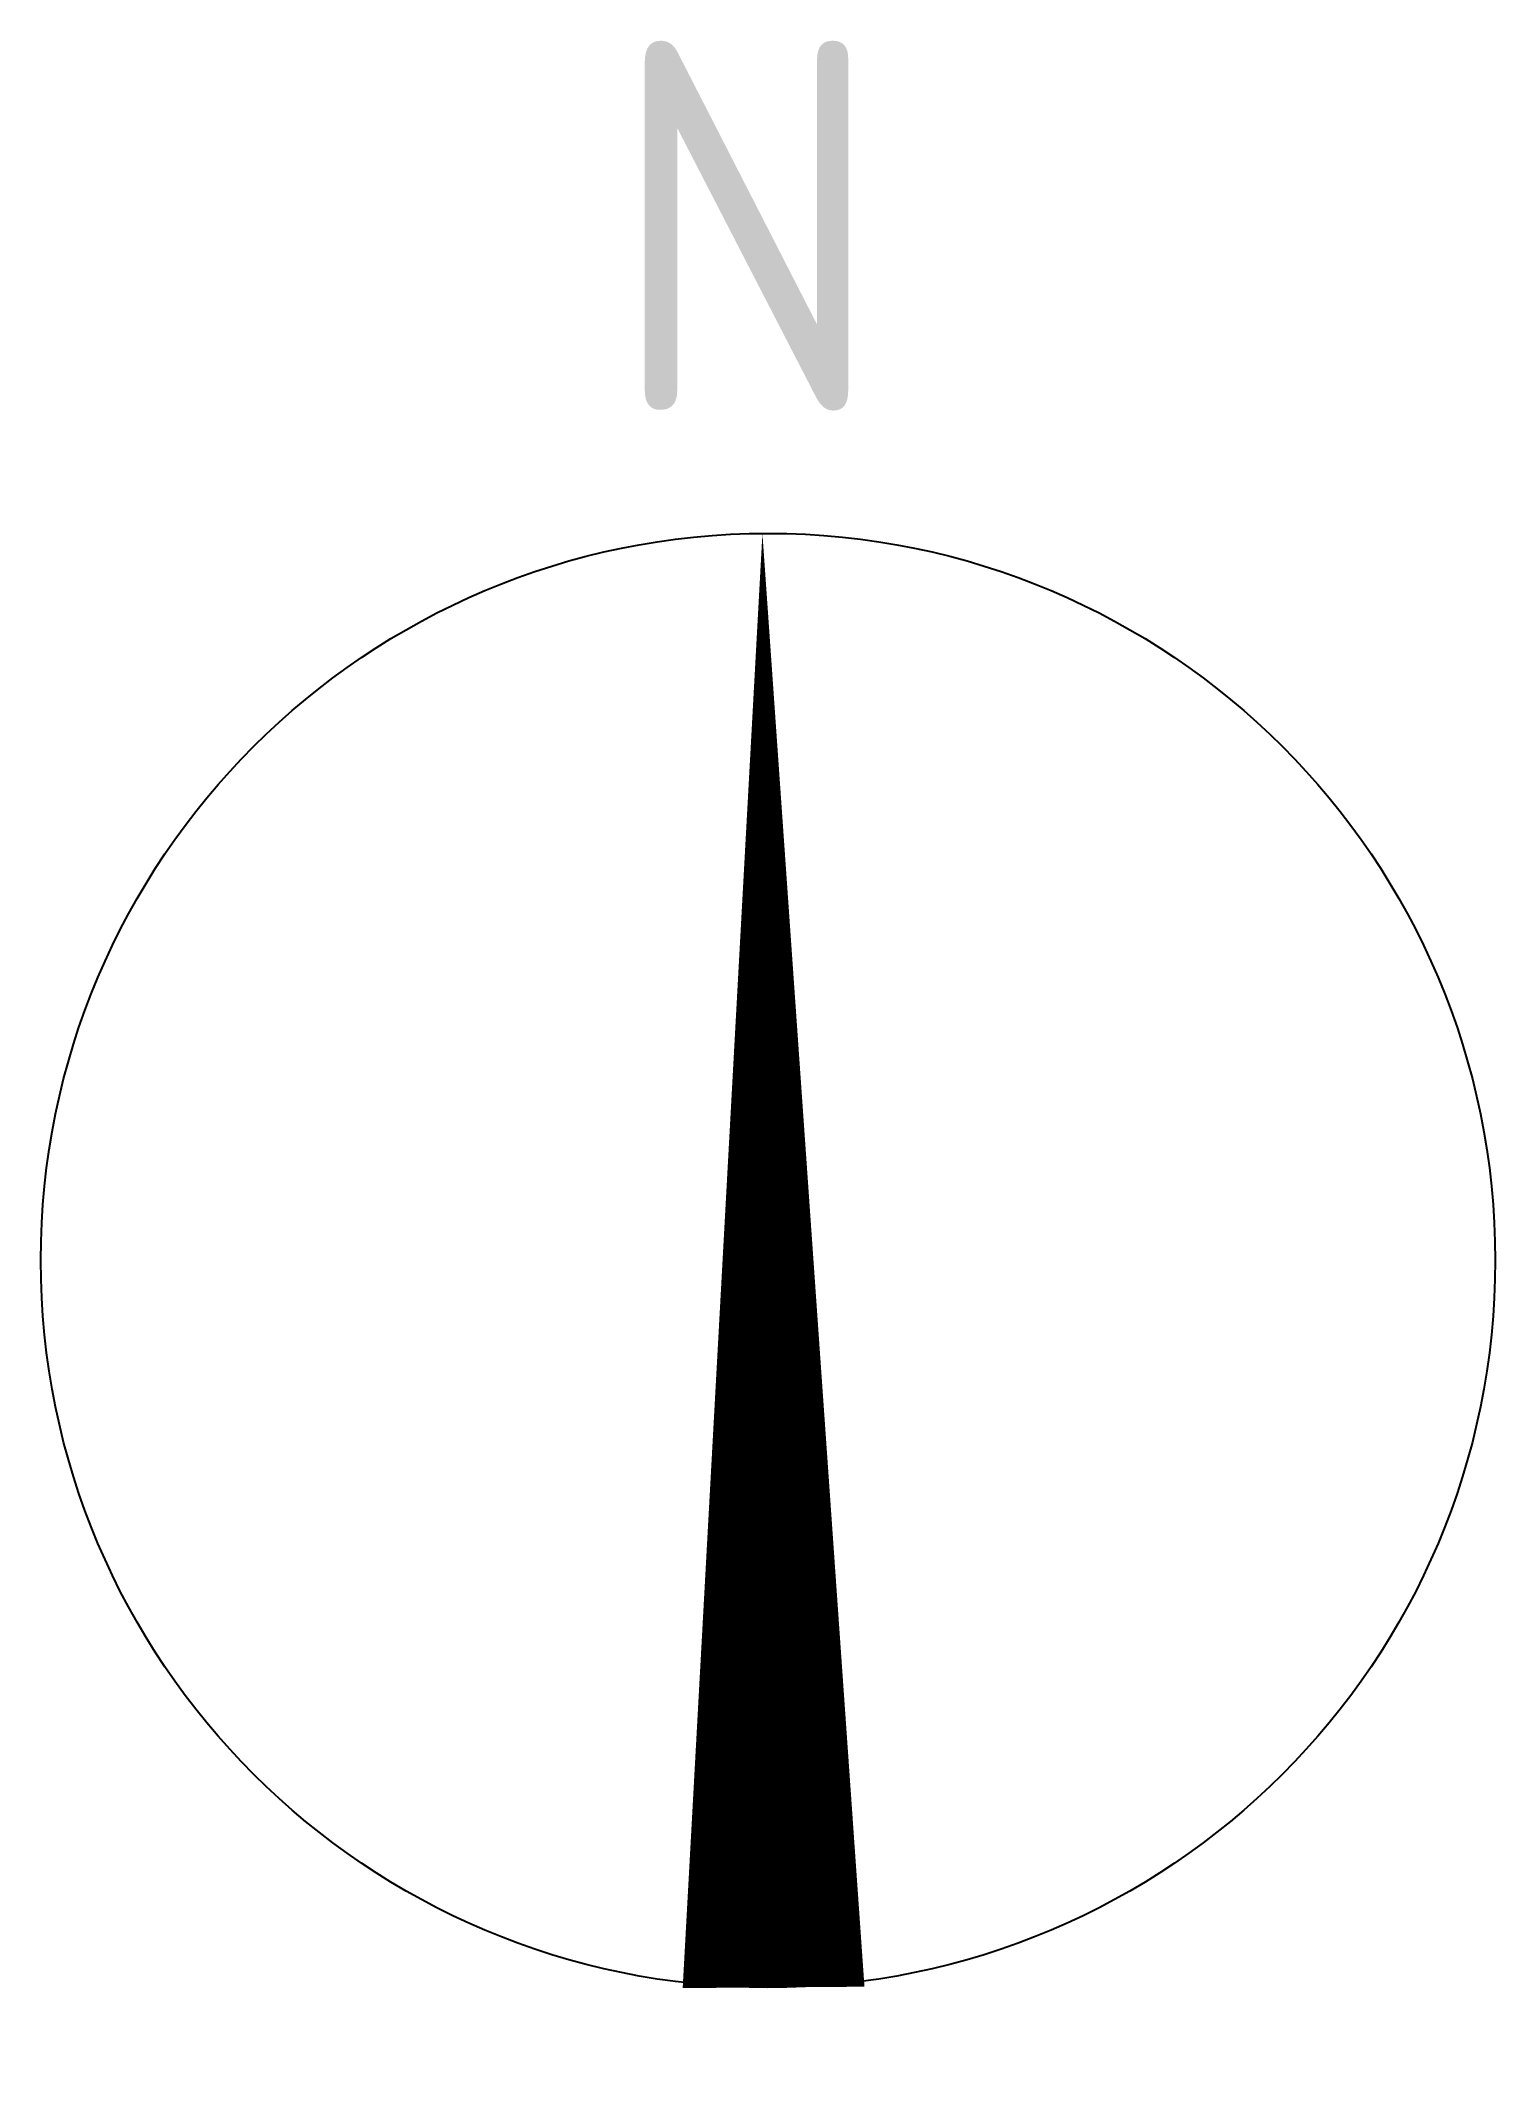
# Model space of a CAD drawing. Extents: x -1200 to 1200, y -150 to 3213.
import ezdxf

# ---------------------------------------------------------------- set-up
doc = ezdxf.new("R2010")
doc.units = 0
doc.header["$LTSCALE"] = 1000
doc.layers.add('A-DIM_SYMB', color=3, linetype='Continuous')
doc.styles.get("Standard").update_dxf_attribs({"font": 'gbenor.shx', "bigfont": 'gbcbig.shx'})

msp = doc.modelspace()

# ---------------------------------------------------------------- linework, layer by layer
at = {"layer": 'A-DIM_SYMB'}
msp.add_lwpolyline([(9.2, 0, 300, 0, 0), (-9.2, 2400, 0, 0, 0)], format="xyseb", dxfattribs=at)
msp.add_circle((0, 1200), 1200, dxfattribs=at)

# ---------------------------------------------------------------- texts
msp.add_text('N', height=610.9).set_placement((-259.2, 2600.2))

doc.saveas('drawing.dxf')
